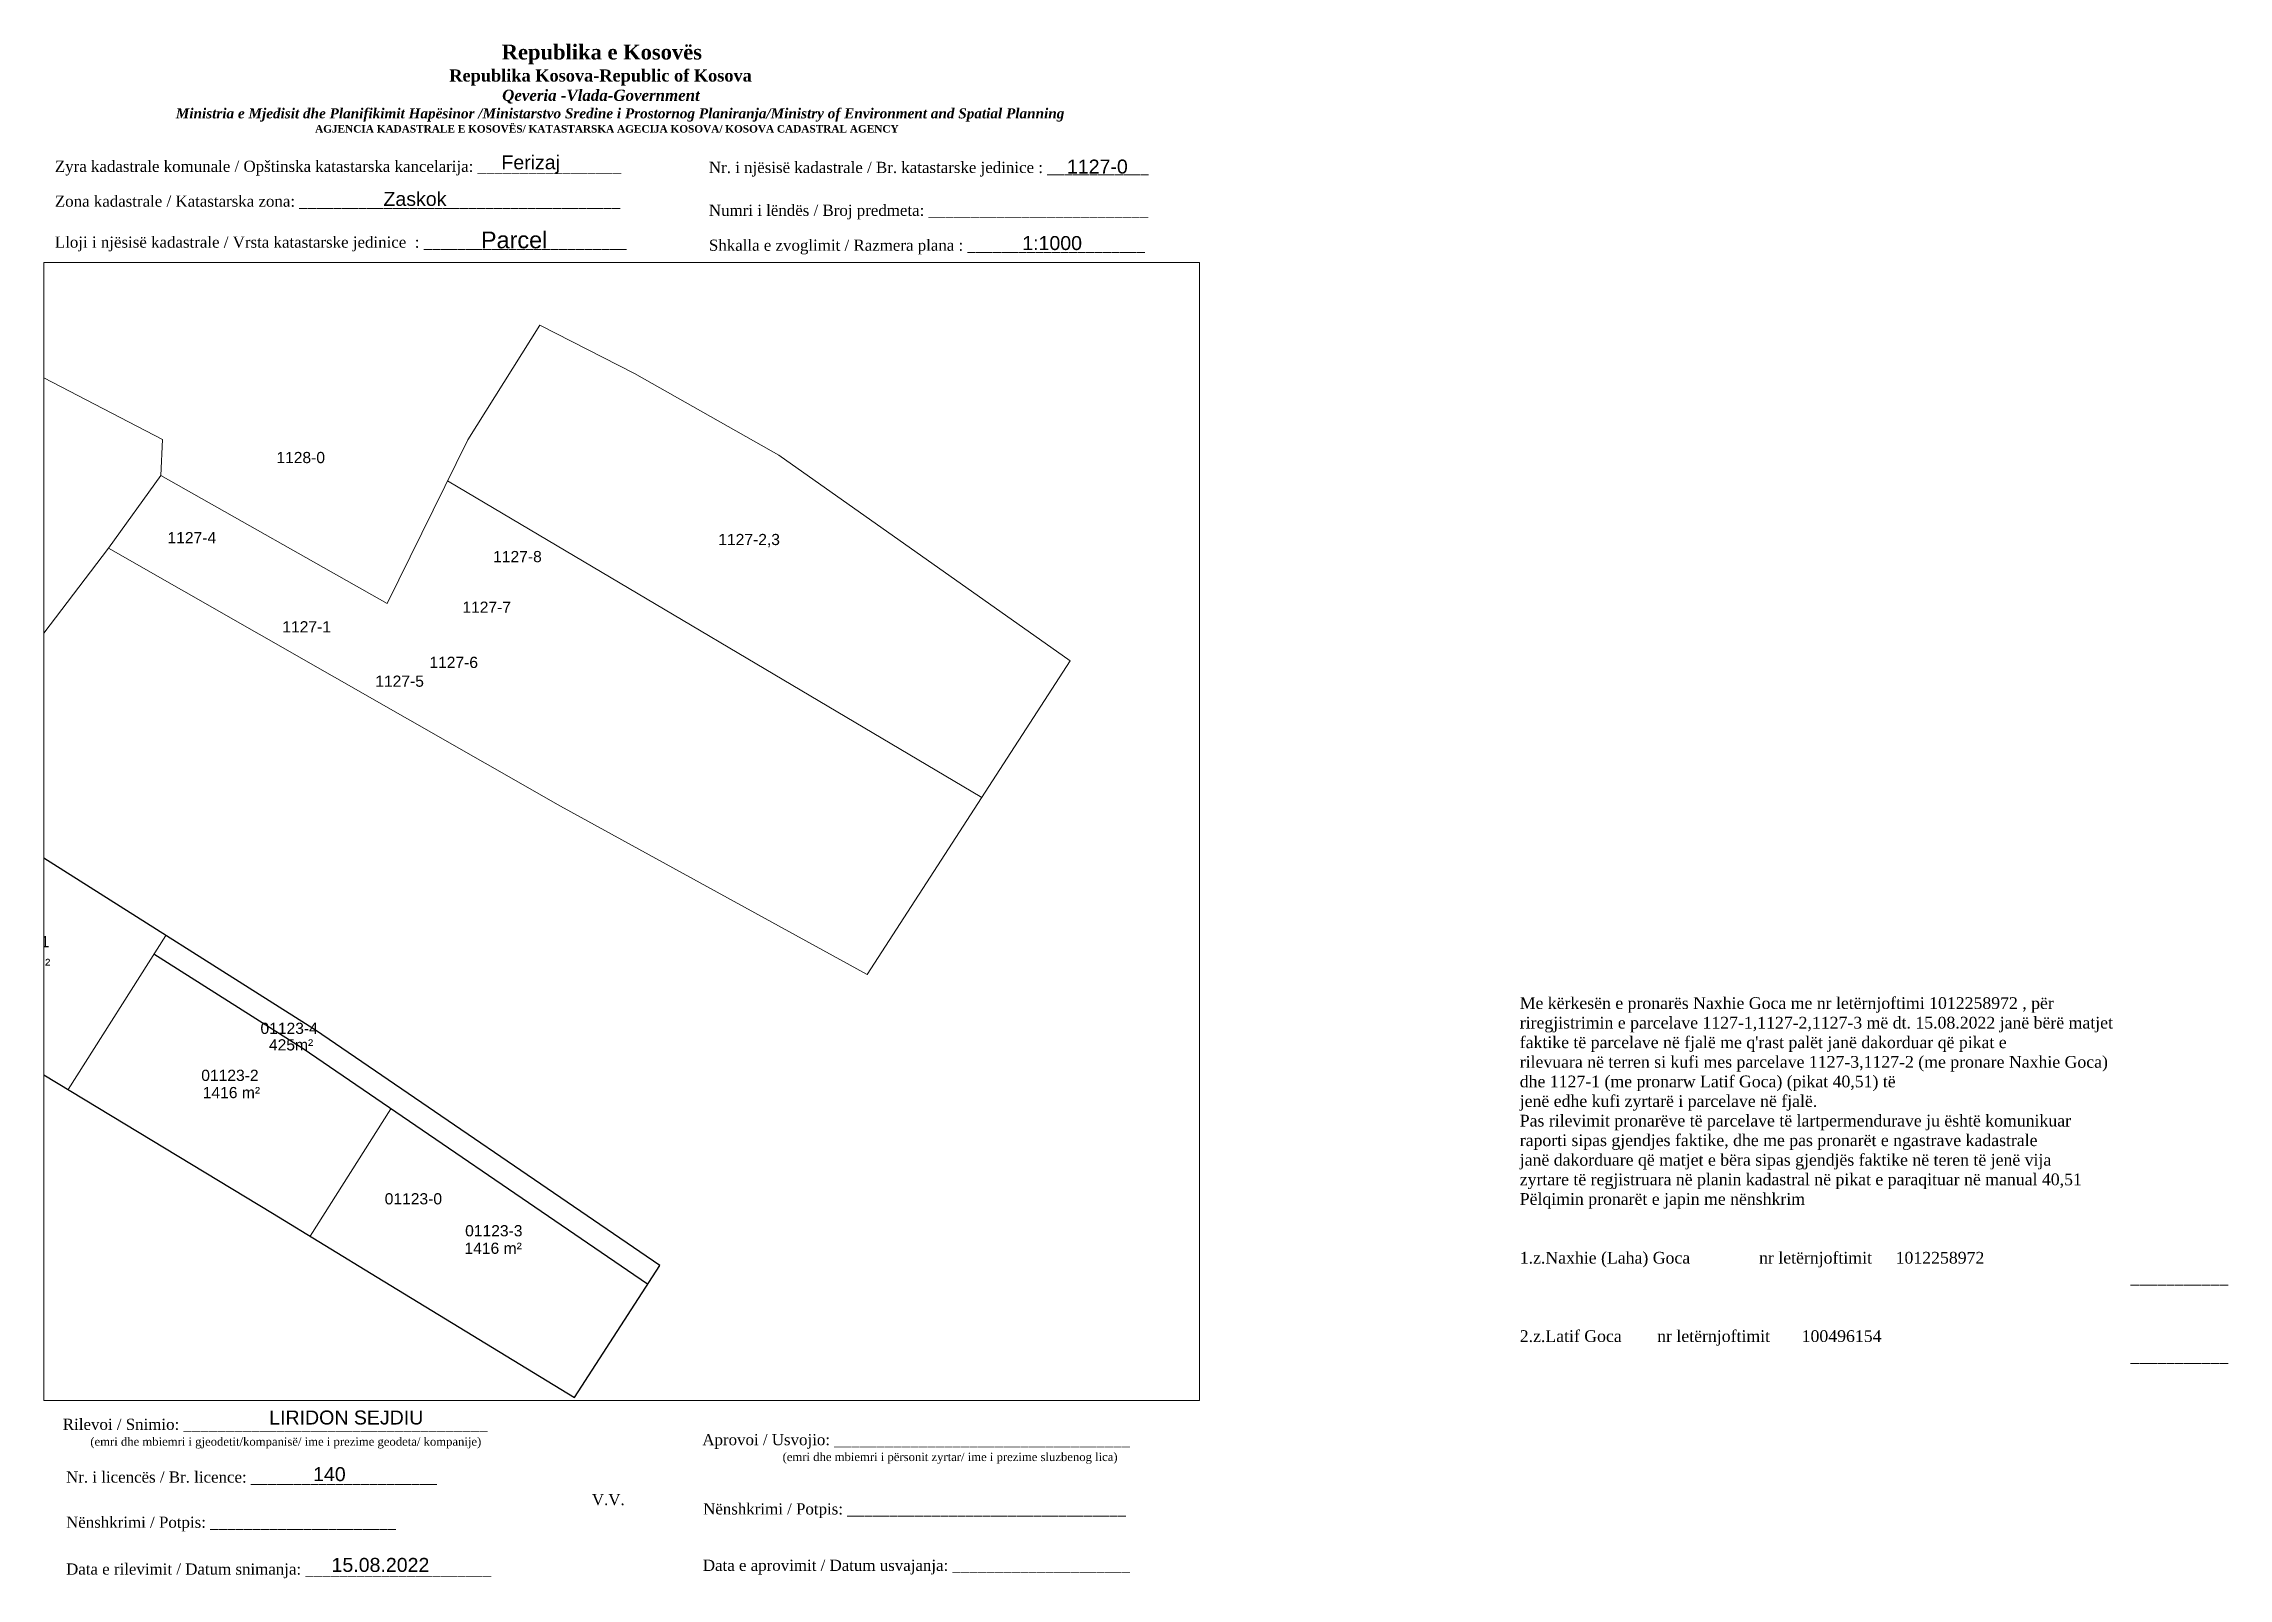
# Paper-space layout '1127-1000' of a CAD drawing. Header units: metres, sheet in millimetres. Extents: x 1 to 392, y 2 to 276.
# The model-space entities are those that its viewports show. They can reach past a viewport. Long polylines and large blocks are cut down to what shows.
import ezdxf

# ---------------------------------------------------------------- set-up
doc = ezdxf.new("R2010")
doc.units = ezdxf.units.M
doc.layers.get('0').update_dxf_attribs({"lineweight": 0})
for name, color, linetype, lineweight in [('Korniza e jashtme', 7, 'Continuous', 0), ('munges nr', 7, 'Continuous', 0), ('munges parcelat', 7, 'Continuous', 0), ('Ndarje e re', 1, 'Continuous', 0), ('Nr Parceles Baze', 7, 'Continuous', 0), ('Nr-Ri', 1, 'Continuous', 0), ('Parcela Baze', 7, 'Continuous', 0), ('ZASKOK_PAR_PARCELGEOM_ILI', 7, 'Continuous', 0)]:
    doc.layers.add(name, color=color, linetype=linetype, lineweight=lineweight)
doc.styles.get("Standard").update_dxf_attribs({"font": 'arial.ttf'})

msp = doc.modelspace()

# ---------------------------------------------------------------- linework, layer by layer
at = {"layer": 'munges parcelat', "flags": 128}
msp.add_lwpolyline([(7511324.79, 4688779.15), (7511420.27, 4688722.57)], dxfattribs=at)
at = {"layer": 'Ndarje e re', "flags": 128}
for points in [[(7511256.94, 4688670.36), (7511274.39, 4688697.93)], [(7511300.2, 4688644.15), (7511314.63, 4688666.93)]]:
    msp.add_lwpolyline(points, dxfattribs=at)
at = {"layer": 'Ndarje e re', "lineweight": -3, "flags": 128}
msp.add_lwpolyline([(7511360.53, 4688635.58), (7511298.96, 4688677.64), (7511272.25, 4688694.55)], dxfattribs=at)
at = {"layer": 'Parcela Baze', "flags": 128}
msp.add_lwpolyline([(7511328.4, 4688786.47), (7511341.28, 4688806.96), (7511358.19, 4688798.33), (7511383.98, 4688783.74), (7511436.09, 4688746.98), (7511399.77, 4688690.92), (7511344.94, 4688721.04), (7511264.15, 4688767.13), (7511273.5, 4688780.11), (7511313.97, 4688757.26), (7511328.4, 4688786.47)], dxfattribs=at)
at = {"layer": 'Parcela Baze', "lineweight": -3, "flags": 128}
msp.add_lwpolyline([(7511362.7, 4688638.94), (7511301.16, 4688680.98), (7511237.29, 4688721.42), (7511221.26, 4688691.81), (7511244.31, 4688678), (7511293.46, 4688648.25), (7511312.21, 4688636.83), (7511347.46, 4688615.33)], close=True, dxfattribs=at)
at = {"layer": 'ZASKOK_PAR_PARCELGEOM_ILI', "linetype": 'Continuous'}
msp.add_lwpolyline([(7511237.29, 4688721.42), (7511244.34, 4688741.11), (7511264.15, 4688767.13), (7511273.5, 4688780.11), (7511273.81, 4688786.52), (7511251.12, 4688798.31), (7511240.72, 4688804.32), (7511194.35, 4688717.31), (7511170.64, 4688656.82), (7511179.02, 4688653.56), (7511188.78, 4688644.02), (7511202.03, 4688628.85), (7511213.38, 4688610), (7511220.49, 4688607.15), (7511244.31, 4688678), (7511221.26, 4688691.81), (7511237.29, 4688721.42)], close=True, dxfattribs=at)

# ---------------------------------------------------------------- texts
at = {"layer": 'munges nr'}
for s, p in [('1127-2,3', (7511373.17, 4688767.67)), ('1127-1', (7511295.23, 4688752.07))]:
    msp.add_text(s, height=2, dxfattribs=at).set_placement(p)
at = {"layer": 'Ndarje e re'}
for s, p in [('01123-1', (7511243.35, 4688695.79)), ('1416 m²', (7511243.51, 4688691.74)), ('01123-4', (7511291.33, 4688680.31)), ('425m²', (7511292.84, 4688677.36)), ('01123-2', (7511280.74, 4688671.91)), ('1416 m²', (7511281.01, 4688668.83)), ('1416 m²', (7511327.8, 4688641.01)), ('01123-3', (7511327.92, 4688644.14))]:
    msp.add_text(s, height=2, dxfattribs=at).set_placement(p)
at = {"layer": 'Nr Parceles Baze'}
for s, p in [('1128-0', (7511294.17, 4688782.32)), ('01123-0', (7511313.54, 4688649.85))]:
    msp.add_text(s, height=2, dxfattribs=at).set_placement(p)
at = {"layer": 'Nr-Ri'}
for s, p in [('1127-4', (7511274.71, 4688768)), ('1127-8', (7511332.92, 4688764.62)), ('1127-7', (7511327.42, 4688755.57)), ('1127-5', (7511311.85, 4688742.35)), ('1127-6', (7511321.52, 4688745.71))]:
    msp.add_text(s, height=2, dxfattribs=at).set_placement(p)

psp = doc.layouts.new('1127-1000')

# ---------------------------------------------------------------- texts
for s, p in [('1127-0', (183.92, 252.84)), ('Zaskok', (61.73, 247.06)), ('1:1000', (175.93, 239.17)), ('LIRIDON SEJDIU ', (41.3, 29.28)), ('140', (49.15, 19.16)), ('15.08.2022', (52.45, 2.94))]:
    psp.add_text(s, height=2.5).set_placement(p)
for s, insert, char_height, width, attachment_point in [('\\pi77.297;{\\fBook Antiqua|b1|i0|c0|p18;\\H1.333x;Republika e Kosovës\\fTimes New Roman|b1|i0|c0|p18;\\P\\pi67.927;\\fBook Antiqua|b1|i0|c0|p18;\\H0.8125x;Republika Kosova-Republic of Kosova\\fTimes New Roman|b1|i0|c0|p18;\\P\\pi77.378;\\fBook Antiqua|b1|i1|c0|p18;\\H0.9233x;Qeveria -Vlada-Government \\P\\pi13.032,l6,t23.033;\\fTimes New Roman|b1|i1|c0|p18;\\H0.9x;Ministria e Mjedisit dhe Planifikimit Hapësinor /Ministarstvo Sredine i Prostornog Planiranja/Ministry of Environment and Spatial Planning\\P\\pi43.931,l0,tz;\\fBook Antiqua|b1|i0|c0|p18;\\H0.7406x;AGJENCIA KADASTRALE E KOSOVËS/ KATASTARSKA AGECIJA KOSOVA/ KOSOVA CADASTRAL AGENCY}', (5.57, 275.89), 2, 191.8237, 1), ('{\\fTimes New Roman|b0|i0|c0|p18;Zyra kadastrale komunale / Opštinska katastarska kancelarija: _________________}', (2.98, 255.14), 2, 100.6873, 1), ('Ferizaj', (88.05, 254.47), 2.5, 9.9735, 5), ('{\\fTimes New Roman|b0|i0|c0|p18;Nr. i njësisë kadastrale / Br. katastarske jedinice : ____________}', (119.91, 254.94), 2, 79.9484, 1), ('{\\fTimes New Roman|b0|i0|c0|p18;Zona kadastrale / Katastarska zona: ______________________________________}', (2.98, 248.91), 2, 100.6873, 1), ('{\\fTimes New Roman|b0|i0|c0|p18;Numri i lëndës / Broj predmeta: __________________________}', (119.91, 247.28), 2, 79.9484, 1), ('{\\fArial|b0|i0|c0|p34;Parcel}', (85.09, 240.96), 3, 11.2939, 5), ('{\\fTimes New Roman|b0|i0|c0|p18;Lloji i njësisë kadastrale / Vrsta katastarske jedinice  : ________________________}', (2.98, 241.59), 2, 100.6873, 1), ('{\\fTimes New Roman|b0|i0|c0|p18;Shkalla e zvoglimit / Razmera plana : _____________________}', (119.91, 241.04), 2, 79.9484, 1), ("{\\fTimes New Roman|b0|i0|c0|p18;Me kërkesën e pronarës Naxhie Goca me nr letërnjoftimi 1012258972 , për\\Priregjistrimin e parcelave 1127-1,1127-2,1127-3 më dt. 15.08.2022 janë bërë matjet\\Pfaktike të parcelave në fjalë me q'rast palët janë dakorduar që pikat e\\Prilevuara në terren si kufi mes parcelave 1127-3,1127-2 (me pronare Naxhie Goca)\\Pdhe 1127-1 (me pronarw Latif Goca) (pikat 40,51) të\\Pjenë edhe kufi zyrtarë i parcelave në fjalë.\\PPas rilevimit pronarëve të parcelave të lartpermendurave ju është komunikuar\\Praporti sipas gjendjes faktike, dhe me pas pronarët e ngastrave kadastrale \\Pjanë dakorduare që matjet e bëra sipas gjendjës faktike në teren të jenë vija\\Pzyrtare të regjistruara në planin kadastral në pikat e paraqituar në manual 40,51\\PPëlqimin pronarët e japin me nënshkrim\\P\\P\\P1.z.Naxhie (Laha) Goca^I^I nr letërnjoftimit^I1012258972\\P^I^I^I^I^I^I^I^I^I^I^I^I^I___________\\P\\P\\P2.z.Latif Goca        nr letërnjoftimit^I100496154\\P^I^I^I^I^I^I^I^I^I^I^I^I^I___________}", (264.87, 105.64), 2.1, 127.9258, 1), ('{\\fTimes New Roman|b0|i0|c0|p18;Rilevoi / Snimio: ____________________________________\\P     \\H0.75x;(emri dhe mbiemri i gjeodetit/kompanisë/ ime i prezime geodeta/ kompanije)}', (42.38, 27.65), 2, 74.7958, 5), ('{\\fTimes New Roman|b0|i0|c0|p18; Aprovoi / Usvojio: ___________________________________\\P                    \\H0.75x;(emri dhe mbiemri i përsonit zyrtar/ ime i prezime sluzbenog lica)}', (117.98, 27.58), 2, 83.344, 1), ('{\\fTimes New Roman|b0|i0|c0|p18;Nr. i licencës / Br. licence: ______________________\\P                                }', (4.98, 20.89), 2, 83.344, 1), ('{\\fTimes New Roman|b0|i0|c0|p18;V.V.                                 }', (101.92, 15.84), 2, 5.7076, 5), ('{\\fTimes New Roman|b0|i0|c0|p18;Nënshkrimi / Potpis: ______________________\\P                                 }', (4.98, 12.82), 2, 83.344, 1), ('{\\fTimes New Roman|b0|i0|c0|p18; Nënshkrimi / Potpis: _________________________________}', (118.12, 15.2), 2, 83.344, 1), ('{\\fTimes New Roman|b0|i0|c0|p18;Data e rilevimit / Datum snimanja: ______________________\\P                                 }', (4.98, 4.45), 2, 83.344, 1), ('{\\fTimes New Roman|b0|i0|c0|p18; Data e aprovimit / Datum usvajanja: _____________________}', (118.07, 5.12), 2, 83.344, 1)]:
    psp.add_mtext(s, dxfattribs=dict(insert=insert, char_height=char_height, width=width, attachment_point=attachment_point))

# ---------------------------------------------------------------- viewports
at = {"layer": 'Korniza e jashtme', "view_target_point": (370776.43, 310629.57)}
psp.add_viewport(center=(104.31, 135.25), size=(206.65, 203.4046), view_center_point=(7140579.47, 4378086.91), view_height=203.4046, dxfattribs=at)

doc.saveas('drawing.dxf')
